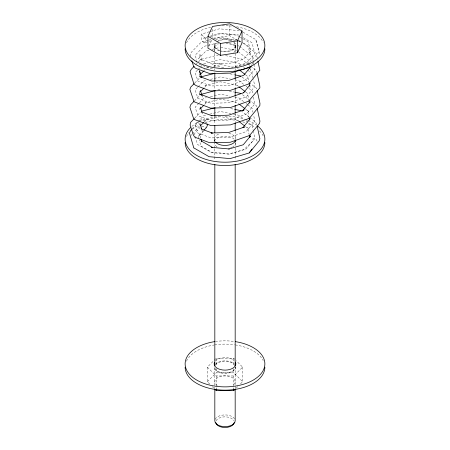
<?xml version="1.0" encoding="UTF-8"?>
<svg xmlns="http://www.w3.org/2000/svg" width="450" height="450" viewBox="0 0 450 450"><rect width="100%" height="100%" fill="white"/><g stroke="black" fill="none" stroke-linecap="round" stroke-linejoin="round"><path stroke-width="0.34" stroke-dasharray="2.25 1.69" d="M199.564 109.614L200.143 107.724M199.367 92.773L200.115 90.973M208.817 46.305L211.674 40.157M200.171 73.53L198.917 75.881L199.862 74.914M243.292 38.97L248.119 41.76L250.656 51.013L249.84 52.346L250.453 54.917L247.933 45.737L241.948 42.277M250.656 51.013L243.292 59.355L228.645 63.664L221.411 63.337L212.001 63.619L200.233 59.226L202.095 60.919L199.755 53.792L200.008 56.531L198.388 58.787L206.117 50.861L209.447 50.034M249.773 62.303L259.059 51.778L255.701 39.532M192.285 128.762L198.225 122.029M251.747 64.502L253.119 62.944M191.166 135.382L192.077 134.347M192.532 133.836L199.817 125.578M200.379 127.007L194.518 133.65L197.471 144.411L210.814 152.111L229.449 153.816L246.257 148.871L254.886 138.375L253.564 132.294M203.681 130.534L198.332 136.592L199.069 139.281M203.468 130.933L198.585 136.463L199.547 134.111L200.773 138.594M195.666 64.794L200.987 59.338L218.132 55.086M197.511 70.11L195.114 72.568L197.899 81.067L211.039 85.978L229.511 85.427L246.257 79.616L254.886 69.12L253.862 64.395M197.989 69.621L199.907 67.657M200.385 67.163L202.303 65.199M204.126 70.543L205.076 69.57M194.782 82.969L199.688 77.946M197.511 87.424L195.114 89.882L197.899 98.381L211.039 103.292L229.511 102.735L246.257 96.93L254.886 86.434L253.417 79.684M197.989 86.934L203.743 81.039L207.09 80.207M204.953 87.047L206.814 85.14L204.953 85.663L220.399 81.827L237.167 85.258L236.469 84.786L238.669 86.501M194.422 100.924L200.059 95.141M198.951 103.264L195.114 107.196L197.899 115.695L211.039 120.606L229.511 120.049L246.257 114.244L254.886 103.748L253.417 96.998M199.429 102.774L203.743 98.353L206.421 97.689M204.643 104.411L206.955 102.043L205.2 102.909L220.477 99.118L237.071 102.51L238.686 103.764M194.799 118.074L200.458 112.275M197.511 122.051L195.114 124.509L197.899 133.009L211.039 137.919L229.511 137.362L246.257 131.558L254.886 121.061L253.564 114.986M197.989 121.562L203.743 115.667L207.09 114.834M204.081 122.074L207.028 119.059L205.493 120.291L220.556 116.55L236.925 119.897L238.511 121.134M209.812 384.126L207.36 381.679L207.36 367.138L213.733 360.765M214.222 360.276L216.18 358.318L233.82 358.318L235.778 360.276M207.36 381.679L216.18 372.859L233.82 372.859L242.64 381.679L240.188 384.126M207.36 367.138L216.18 375.958L233.82 375.958L242.64 367.138L236.267 360.765M236.267 388.046L237.741 386.578M209.312 31.759L201.324 34.11C200.475 37.086 201.437 41.062 204.075 42.953L212.513 40.472M204.075 42.953L205.088 42.294L205.357 40.089L204.998 38.273L201.324 34.11M199.597 120.476L201.752 119.599L204.418 120.386L206.572 122.529M209.976 31.562L219.296 28.823L239.828 30.701M203.147 38.239L207.186 37.052M209.874 36.264L219.96 33.294L238.596 34.999M204.998 38.273L206.949 37.699M210.859 36.546L220.629 33.671L236.649 35.139L239.67 36.883M215.752 39.516L220.297 38.182L236.925 39.701M231.525 67.517L246.319 63.163L254.886 53.46L251.933 42.699L242.837 37.451M235.339 66.938L249.311 62.831M208.102 40.292L201.364 41.962L191.841 51.727L190.221 53.977L190.468 56.717M208.772 40.129L211.466 39.459M214.161 38.79L220.224 37.288L235.811 40.472M217.811 42.924L203.743 46.412L195.114 55.254L196.83 60.486M212.107 49.376L219.426 47.559M203.743 63.726L220.489 59.569L238.961 63.343L241.149 65.053M206.499 68.113L209.109 67.466M213.683 66.33L220.871 64.547L220.281 64.502L232.554 67.011M210.442 79.38L220.489 76.883L230.068 78.84M217.806 89.949L220.506 89.28L221.861 89.556M210.442 96.688L220.489 94.196L230.068 96.154M219.111 106.796L220.427 106.47L222.48 106.892M209.773 114.171L220.489 111.51L230.749 113.608M213.21 38.211L229.567 35.679L237.881 40.477M221.411 63.337L211.95 64.091L215.916 66.178L223.976 67.506M212.406 68.625L211.039 68.664L197.899 63.754M238.523 41.023L241.234 41.58M225.962 43.374L238.961 46.029M220.753 47.227L236.689 50.484M225.501 55.62L241.386 58.939L247.331 63.585M229.995 73.862L234.703 74.824M234.855 79.819L238.961 80.657L243.889 84.504M229.32 91.08L234.743 92.188M234.855 97.133L238.961 97.971L243.889 101.818M230.709 108.574L234.827 109.412M233.488 114.165L238.961 115.284L243.889 119.132M201.78 126.157L206.353 127.502M242.944 32.164L255.938 39.662L259.937 54.574M240.272 37.232L242.685 38.627M238.354 40.208L241.346 41.934M238.472 40.821L242.038 42.879M242.893 42.874L256.179 53.246L257.473 59.214M239.507 46.457L252.101 56.289L253.125 61.02M238.309 51.75L248.023 59.338L249.435 65.846M247.877 64.007L250.037 65.694M250.577 66.116L256.523 70.763L256.961 72.776M243.338 66.763L244.434 67.618M247.719 70.183L252.101 73.603L253.271 79.009M237.594 68.574L238.657 69.407M245.554 74.79L247.674 76.449L248.856 81.889M241.999 76.956L248.541 82.069M249.086 82.496L256.719 88.453L257.017 89.809M246.077 86.214L248.265 87.924M248.816 88.352L252.101 90.917L252.833 94.292M245.824 92.093L247.477 93.381L248.794 99.427M242.454 94.691L248.889 99.714M249.424 100.131L255.319 104.732L256.697 106.189L256.989 107.544M246.077 103.528L247.174 104.383M247.719 104.811L252.101 108.231L252.979 112.281M245.661 109.215L248.878 111.729L247.5 110.278L248.957 116.983M240.998 110.672L249.126 117.022M249.671 117.444L255.634 122.102L256.944 125.156M246.077 120.842L252.101 125.544L253.417 131.619M245.391 126.512L248.569 128.993L247.551 127.294L249.154 134.668M212.259 386.578L213.733 388.046M201.729 129.915L202.416 130.984M257.141 141.188L256.157 139.382L252.951 138.668L252.653 141.328L243.624 149.861L228.842 154.209L212.563 152.724L200.908 145.991L199.249 139.95M201.493 111.876L202.635 114.109L202.219 112.837M201.718 95.001L202.669 97.408L202.247 96.126M198.776 122.676L199.597 125.359M253.271 61.695L253.716 63.72M250.144 69.097L250.425 70.403L250.172 69.21M249.941 85.596L250.037 87.328M242.64 367.138L242.64 381.679M235.851 45.366L235.851 48.645M235.176 45.512L235.176 68.001M235.176 68.704L235.176 70.11M235.176 79.245L235.176 87.683M235.176 96.817L235.176 104.546M235.176 113.681L235.176 122.113M235.176 131.254L235.176 139.686M235.176 143.196L235.176 147.414M235.176 148.118L235.176 160.065M235.176 388.463L235.176 367.138A10.176 5.872 0 0 1 225 373.011A10.176 5.872 0 0 1 214.824 367.138L214.824 388.463M233.82 358.318L233.82 365.934M233.82 368.702L233.82 372.859M233.82 375.958L233.82 389.109M229.567 25.2L229.567 35.679M216.18 358.318L216.18 365.934M216.18 368.702L216.18 372.859M216.18 375.958L216.18 389.109M214.824 45.512L214.824 52.543M214.824 53.246L214.824 68.001M214.824 68.704L214.824 70.11M214.824 82.058L214.824 89.786M214.824 99.624L214.824 106.656M214.824 116.494L214.824 124.222M214.824 134.061L214.824 148.118M214.824 148.821L214.824 160.065M214.149 45.664L214.149 48.938M214.149 139.337L214.149 141.964M212.529 29.233L212.529 37.614M215.438 365.13A10.176 5.872 0 0 1 225.444 361.266A10.176 5.872 0 0 1 234.827 365.614M217.204 385.453A10.176 5.872 0 0 1 218.014 377.404A10.176 5.872 0 0 1 231.986 377.404A10.176 5.872 0 0 1 232.796 385.453M186.497 361.181A39.864 23.012 0 0 1 214.02 345.015M214.684 344.908A39.864 23.012 0 0 1 234.653 344.807M235.316 344.908A39.864 23.012 0 0 1 263.222 360.608M235.851 366.992A10.856 6.266 0 0 1 225.253 373.404A10.856 6.266 0 0 1 214.149 367.284M215.477 364.129A10.856 6.266 0 0 1 234.27 363.876M215.347 341.527A39.864 23.012 0 0 1 234.653 341.527M215.477 360.849A10.856 6.266 0 0 1 234.27 360.596M216.09 420.795A9.225 5.327 0 0 1 225 416.846A9.225 5.327 0 0 1 233.91 420.795M233.814 42.576A10.176 5.872 0 0 1 232.65 49.387A10.176 5.872 0 0 1 221.107 50.94M219.909 50.602A10.176 5.872 0 0 1 216.731 42.092A10.176 5.872 0 0 1 231.711 41.096M215.173 419.271A10.176 5.872 0 0 1 224.556 414.917A10.176 5.872 0 0 1 234.562 418.781M186.497 42.834A39.864 23.012 0 0 1 210.718 27.309M222.232 25.836A39.864 23.012 0 0 1 231.244 26.061M236.644 26.781A39.864 23.012 0 0 1 263.222 42.261M228.921 42.947A10.856 6.266 0 0 1 233.325 52.813M214.583 50.557A10.856 6.266 0 0 1 218.762 43.667M234.27 42.255A10.856 6.266 0 0 1 232.852 49.843A10.856 6.266 0 0 1 219.797 51.013M219.184 50.805A10.856 6.266 0 0 1 215.477 42.508M218.194 40.635A10.856 6.266 0 0 1 232.493 40.978M186.497 136.513A39.864 23.012 0 0 1 189.023 132.559M192.341 129.274A39.864 23.012 0 0 1 199.164 124.942M205.071 122.541A39.864 23.012 0 0 1 239.282 120.983M242.482 121.787A39.864 23.012 0 0 1 244.929 122.541M248.293 123.795A39.864 23.012 0 0 1 254.964 127.294M259.521 130.961A39.864 23.012 0 0 1 263.503 136.513M235.851 142.324A10.856 6.266 0 0 1 232.852 146.796M232.346 147.083A10.856 6.266 0 0 1 230.648 147.825M217.013 146.711A10.856 6.266 0 0 1 214.583 144.236M214.453 140.991A10.856 6.266 0 0 1 223.329 136.277A10.856 6.266 0 0 1 234.27 139.213M191.852 126.411A39.864 23.012 0 0 1 198.557 121.967M199.164 121.663A39.864 23.012 0 0 1 218.756 116.46M225 116.179A39.864 23.012 0 0 1 244.929 119.261M245.616 119.492A39.864 23.012 0 0 1 247.635 120.246M248.293 120.516A39.864 23.012 0 0 1 256.624 125.179M215.274 141.975A10.856 6.266 0 0 1 219.352 133.841M228.921 133.346A10.856 6.266 0 0 1 235.851 139.044"/><path stroke-width="0.67" d="M249.874 103.011L249.936 101.897L242.724 110.672M250.256 136.918L250.639 135.816L243.276 144.765L228.803 149.023L229.202 148.967L211.528 147.352L212.681 147.549L201.139 140.889M207.962 36.276L212.529 26.438L229.567 23.805L242.038 31.005L242.038 42.879L237.471 52.718L220.433 55.35L207.962 48.15L207.962 36.276L220.433 43.476L237.471 40.837L242.038 31.005M252.006 149.091L249.064 153.017L230.051 158.608L209.064 156.69L194.034 148.016M251.314 66.049L243.726 75.279L228.6 80.528L211.708 81.034L199.688 76.539L200.768 77.271M243.546 92.762L249.907 85.022M250.211 118.772L242.927 127.637L244.496 127.001L228.713 132.474L211.039 133.009L211.984 133.082M249.238 152.972L259.138 140.929L259.892 138.729L257.237 126.512M191.824 129.279L190.457 130.838L189.495 133.189L193.804 147.932M204.126 130.028L206.572 127.412L207.399 125.212L206.983 123.868M194.214 66.279L191.312 69.255L190.058 71.606L193.956 84.133L196.11 85.596L210.369 90.928L230.417 90.326L248.794 83.953L259.852 70.228L257.906 61.206M200.34 74.424L203.653 71.027M194.293 83.475L190.862 86.991L189.866 89.392L194.079 101.762L210.572 108.141L230.372 107.544L248.529 101.25L259.864 87.846L259.734 85.539L257.108 73.446M200.295 91.817L204.019 88.003M193.95 101.402L190.659 104.777L189.894 107.297L193.168 117.281L194.31 119.514L210.757 125.499L230.349 124.909L248.333 118.676L249.795 117.816L259.836 105.598L259.959 103.365L257.164 90.489M200.486 108.669L203.721 105.356M194.327 118.558L190.558 122.422L190.131 125.1L193.388 135.034L194.76 137.166L209.621 142.718L230.31 142.251L249.593 135.478L259.56 123.345L259.937 121.117L257.136 108.225M200.649 125.589L203.591 122.574M214.712 389.025L216.18 390.499L233.82 390.499L235.288 389.025M243.208 110.385L244.187 109.811L228.673 115.189L211.32 115.712M201.116 94.376L215.106 90.619M243.99 92.61L228.651 97.931L211.506 98.443L199.311 93.887L201.718 95.001M248.996 67.618L230.366 73.103L210.083 73.71L195.57 68.288L193.708 66.589L191.768 60.666M201.291 76.764L213.896 73.597M201.994 111.043L215.156 107.775M235.373 74.964L240.756 76.061M235.423 92.323L240.846 93.431M234.827 109.412L240.998 110.672M201.493 111.876L212.096 115.841M201.043 128.852L212.456 133.121M239.186 69.817L245.019 74.379M239.22 86.934L245.278 91.659M239.22 104.186L245.121 108.793M239.04 121.551L244.333 125.685M201.634 77.349L199.491 70.813L200.171 73.53M200.362 90.371L202.039 95.49M200.334 107.094L202.005 112.196M200.098 123.919L201.78 129.054M200.953 139.23L201.656 141.795M249.716 67.146L250.003 68.451M249.154 83.25L249.744 85.967M249.081 100.772L249.519 102.786M249.103 117.653L249.542 119.661M249.3 135.338L249.733 137.351M237.471 40.837L237.471 52.718M235.176 71.516L235.176 78.542M235.176 88.38L235.176 96.114M235.176 105.249L235.176 112.978M235.176 122.816L235.176 130.551M235.176 140.389L235.176 141.795M235.176 164.284L235.176 365.974M235.176 389.166L235.176 420.789A10.176 5.872 0 0 1 225 426.662A10.176 5.872 0 0 1 214.824 420.789L214.824 389.166M233.82 389.109L233.82 390.499M220.433 43.476L220.433 55.35M216.18 389.109L216.18 390.499M214.824 72.922L214.824 81.354M214.824 90.489L214.824 98.927M214.824 108.062L214.824 115.791M214.824 125.629L214.824 132.654M214.824 164.284L214.824 365.974M264.864 367.138A39.864 23.012 0 0 1 225 390.15A39.864 23.012 0 0 1 185.136 367.138M235.316 341.629A39.864 23.012 0 0 1 257.653 377.061A39.864 23.012 0 0 1 192.347 377.061A39.864 23.012 0 0 1 214.684 341.629M235.417 362.093A10.856 6.266 0 0 1 225.253 370.125A10.856 6.266 0 0 1 214.453 362.379M234.191 422.634A9.225 5.327 0 0 1 225 427.5A9.225 5.327 0 0 1 215.809 422.634M264.864 48.791A39.864 23.012 0 0 1 225 71.809A39.864 23.012 0 0 1 185.136 48.791M264.864 142.47A39.864 23.012 0 0 1 225 165.487A39.864 23.012 0 0 1 185.136 142.47M257.659 125.994A39.864 23.012 0 0 1 252.349 155.936A39.864 23.012 0 0 1 200.273 157.241A39.864 23.012 0 0 1 190.479 127.682M235.547 140.67A10.856 6.266 0 0 1 226.671 145.384A10.856 6.266 0 0 1 215.73 142.453M196.813 61.791A39.864 23.012 0 0 0 263.503 51.469A39.864 23.012 0 0 0 214.684 23.282A39.864 23.012 0 0 0 196.813 61.791"/></g></svg>
